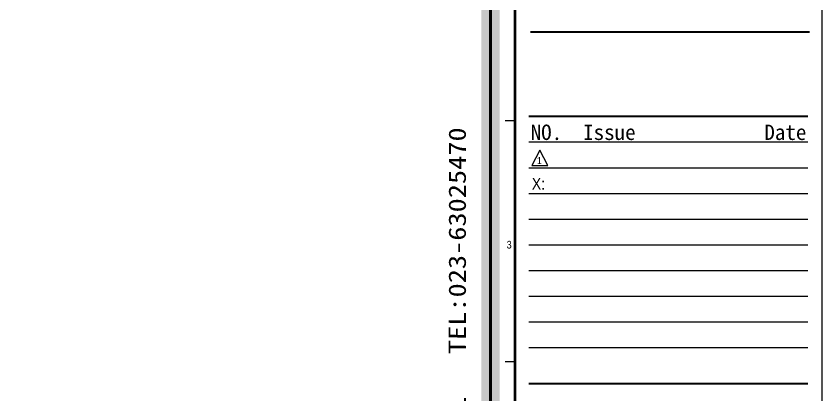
# Model space of a CAD drawing. Header units: millimetres. Extents: x 404985 to 540841, y 1898 to 26709.
# Drawn here: x 531972 to 540360, y 17785 to 21729 of the extents above; entities that cross this region are included whole.
import ezdxf
from ezdxf.enums import TextEntityAlignment as Align

# ---------------------------------------------------------------- set-up
doc = ezdxf.new("R2010")
doc.units = ezdxf.units.MM
doc.layers.add('TK', color=51, linetype='Continuous', lineweight=18)
doc.layers.add('原始结构', color=7, linetype='Continuous', lineweight=50)
doc.styles.add('ar', font='arial.ttf')
doc.styles.add('GridRef', font='au101s01.shx', dxfattribs={"width": 0.9, "height": 2.5})
doc.styles.add('hb', font='hbsmall.shx', dxfattribs={"width": 0.7})
doc.styles.add('HB50Large', font='ARCHSTYL.SHX', dxfattribs={"width": 0.8, "height": 4.5})
doc.styles.add('IS-Title-CN_b', font='simhei.ttf')

# ---------------------------------------------------------------- blocks, each defined once
blk = doc.blocks.new('regggg')
at = {"layer": 'TK', "color": 45, "ltscale": 3}
for p, q in [((214504.2, 5808.9), (214504.2, -13222.3)), ((214504.2, 5808.9), (214504.2, -13222.3)), ((214504.2, 5808.9), (214504.2, -13222.3)), ((212163.8, 983.9), (214393.3, 983.9)), ((212163.8, 778.6), (214393.3, 778.6)), ((212163.8, 573.3), (214393.3, 573.3)), ((212163.8, 368), (214393.3, 368)), ((212163.8, 162.7), (214393.3, 162.7)), ((212163.8, -42.6), (214393.3, -42.6)), ((212163.8, -247.9), (214393.3, -247.9)), ((212163.8, -453.2), (214393.3, -453.2)), ((212163.8, -658.5), (214393.3, -658.5))]:
    blk.add_line(p, q, dxfattribs=at)
at = {"layer": 'TK', "color": 45}
for p, q in [((211975, 1155.8), (212052.9, 1155.8)), ((212251.5, 917.8), (212187.7, 794.9)), ((212315.4, 794.9), (212251.5, 917.8)), ((212187.7, 794.9), (212315.4, 794.9)), ((211973.9, -768.6), (212051.8, -768.6))]:
    blk.add_line(p, q, dxfattribs=at)
at = {"layer": 'TK', "color": 45, "ltscale": 3}
blk.add_lwpolyline([(214504.2, 5808.9), (214504.2, -13222.3)], dxfattribs=at)
at = {"layer": 'TK', "color": 45}
for points, const_width in [([(212052.9, -12219.7), (212052.9, 4700.3)], 21.8), ([(212176, 1861.7), (214405.6, 1861.7)], 15.4), ([(212163.8, 1189.2), (214393.3, 1189.2)], 15.4), ([(212163.8, -945.9), (214393.3, -945.9)], 15.4)]:
    blk.add_lwpolyline(points, dxfattribs=dict(at, const_width=const_width))
blk.add_solid([(211784.9, 5072.3), (211784.9, -12464.7), (211930.4, 5072.3), (211930.4, -12464.7)], dxfattribs=at)
at = {"layer": 'TK', "color": 45, "width": 0.9}
for s, height, style, p in [('1', 55.4, 'ar', (212229.1, 808.6, 6.8)), ('X:', 93.75, 'hb', (212187.7, 603.2))]:
    blk.add_text(s, height=height, dxfattribs=dict(at, style=style)).set_placement(p)
at = {"layer": 'TK', "color": 45, "style": 'GridRef', "width": 0.9}
blk.add_text('3', height=61, dxfattribs=at).set_placement((212007.1, 163.7), align=Align.MIDDLE_CENTER)
at = {"layer": 'TK', "color": 45, "char_height": 123.179, "width": 1289.3, "attachment_point": 1, "style": 'IS-Title-CN_b'}
for s, insert in [('{\\fFangSong_GB2312|b0|i0|c134|p49;NO.  Issue}', (212178.8, 1123.1)), ('{\\fFangSong_GB2312|b0|i0|c134|p49;Date}', (214045, 1123.1))]:
    blk.add_mtext(s, dxfattribs=dict(at, insert=insert))
at = {"layer": 'TK', "color": 45, "insert": (211523, -8990.2), "char_height": 138.655, "width": 16227.252, "attachment_point": 1, "rotation": 90, "style": 'HB50Large'}
blk.add_mtext('{\\fSimSun|b0|i0|c134|p2;\\Q1;\\W1.2;重庆市三好优品装饰工程有限公司  ADD:重庆市渝北区新溉大道18号附11号-2-1   TEL:023-63025470}', dxfattribs=at)

msp = doc.modelspace()

# ---------------------------------------------------------------- linework, layer by layer
at = {"layer": '原始结构'}
msp.add_lwpolyline([(507840.8, 25660.3), (536909.3, 25660.3), (536909.3, 2885.9), (507840.8, 2885.9)], close=True, dxfattribs=at)

# ---------------------------------------------------------------- block references
at = {"xscale": 1.303680000000168, "yscale": 1.303680000000168, "zscale": 1.303680000000168}
msp.add_blockref('regggg', (260714.7, 19135.9), dxfattribs=at)

doc.saveas('drawing.dxf')
